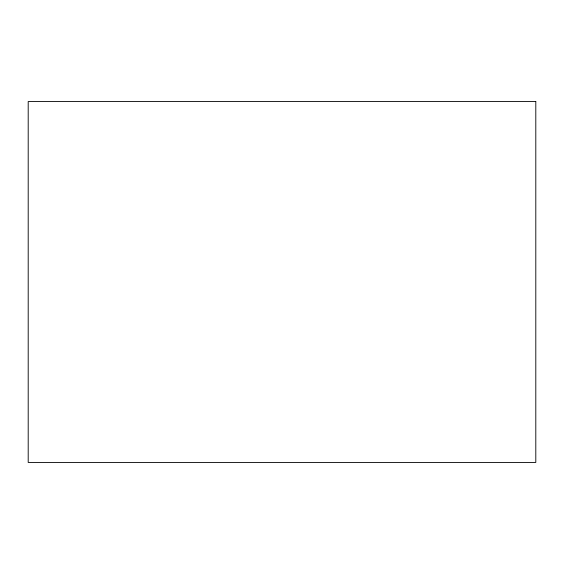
<?xml version="1.0" encoding="UTF-8"?>
<svg xmlns="http://www.w3.org/2000/svg" width="564" height="564" viewBox="0 0 564 564"><rect width="100%" height="100%" fill="white"/><g stroke="black" fill="none" stroke-linecap="round" stroke-linejoin="round"><path stroke-width="0.85" d="M535.8 101.562L28.2 101.562L28.2 462.438L535.8 462.438L535.8 101.562"/></g></svg>
